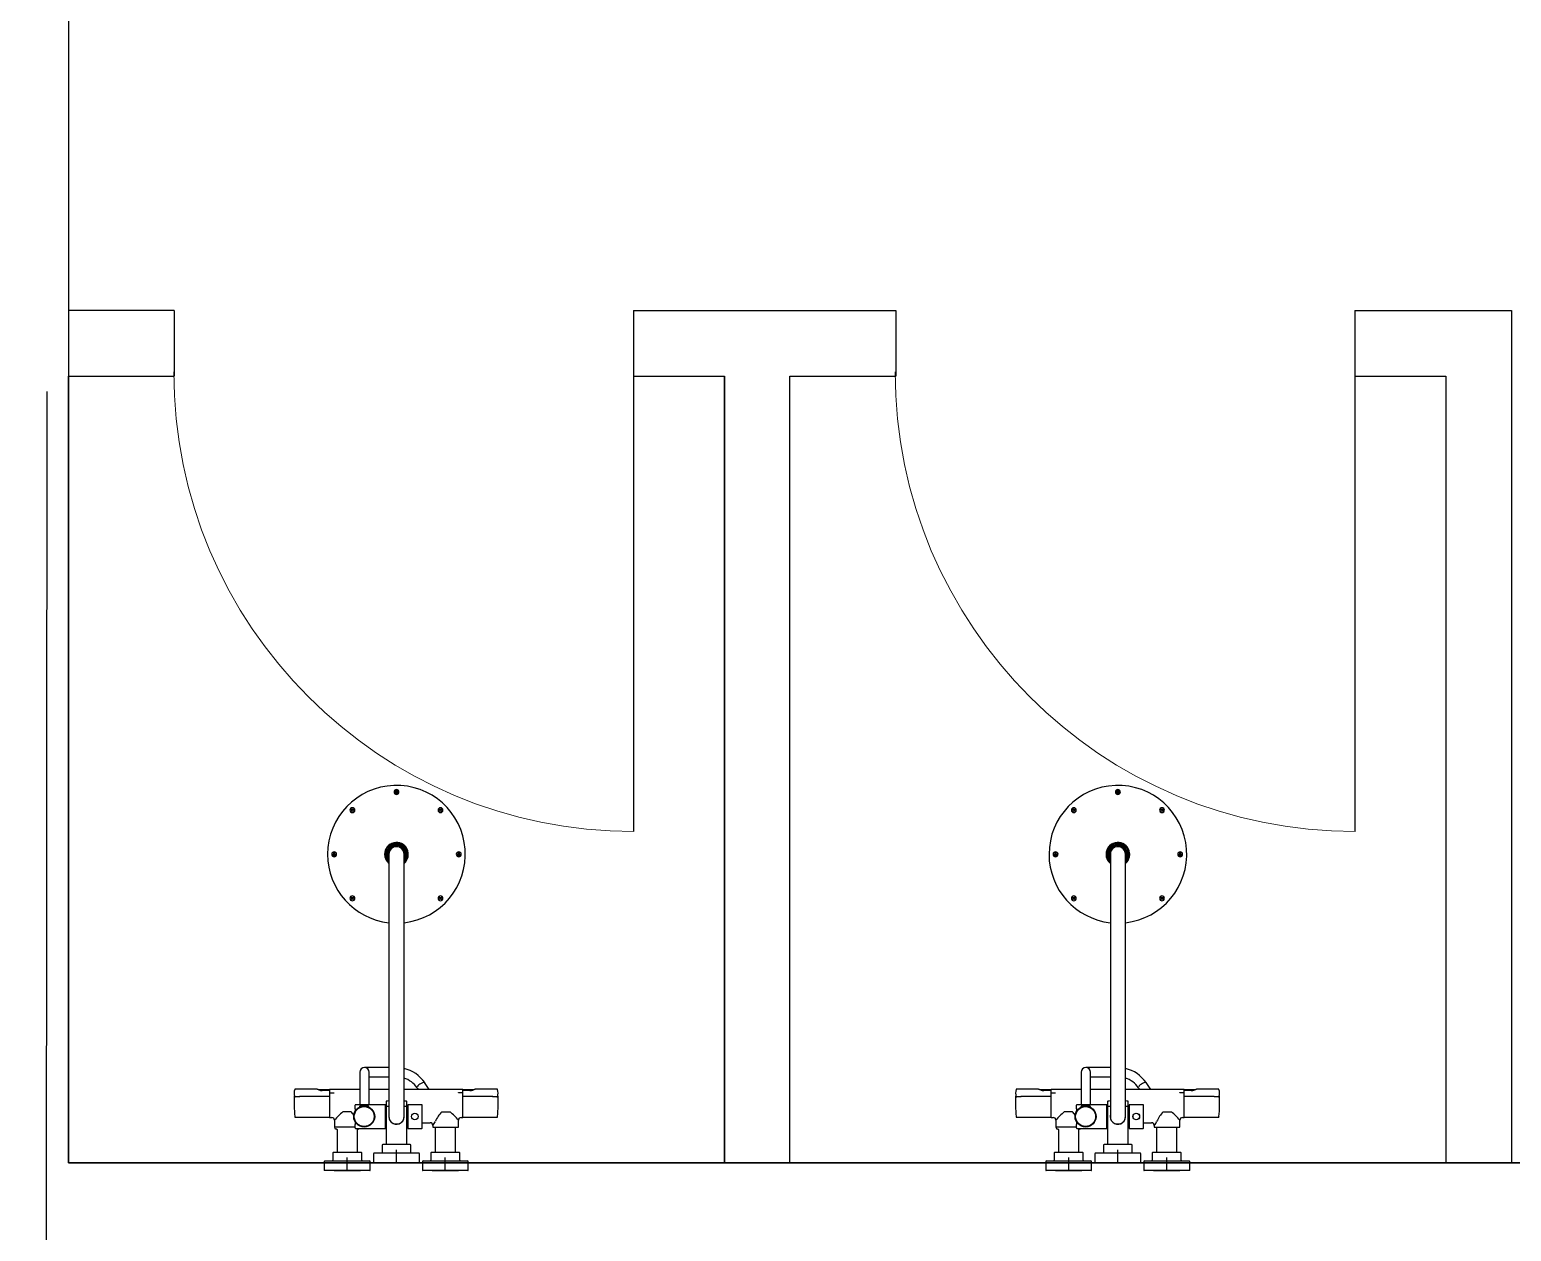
# Model space of a CAD drawing. Header units: millimetres. Extents: x -1544140 to 7445918, y -1294905 to 2019878.
# Drawn here: x 141338 to 143598, y 198423 to 200255 of the extents above; entities that cross this region are included whole.
import ezdxf
from ezdxf.lldxf.tags import DXFTag

# ---------------------------------------------------------------- set-up
doc = ezdxf.new("R2010")
doc.units = ezdxf.units.MM
doc.header["$MEASUREMENT"] = 0
doc.linetypes.add('ACAD_ISO02W100', pattern=[15, 12, -3])
doc.layers.add('JA_Building Outline', color=7, linetype='Continuous', lineweight=5)
tags = doc.linetypes.add('CENTER2', pattern=[28.575, 19.05, -3.175, 3.175, -3.175]).pattern_tags.tags
tags[10:11] = [DXFTag(74, 4), DXFTag(75, 0), DXFTag(340, '0'), DXFTag(46, 0.0), DXFTag(50, 0.0), DXFTag(44, 0.0), DXFTag(45, 0.0)]
tags[8:9] = [DXFTag(74, 4), DXFTag(75, 0), DXFTag(340, '0'), DXFTag(46, 0.0), DXFTag(50, 0.0), DXFTag(44, 0.0), DXFTag(45, 0.0)]
tags[6:7] = [DXFTag(74, 4), DXFTag(75, 0), DXFTag(340, '0'), DXFTag(46, 0.0), DXFTag(50, 0.0), DXFTag(44, 0.0), DXFTag(45, 0.0)]
tags[4:5] = [DXFTag(74, 4), DXFTag(75, 0), DXFTag(340, '0'), DXFTag(46, 0.0), DXFTag(50, 0.0), DXFTag(44, 0.0), DXFTag(45, 0.0)]

msp = doc.modelspace()

# ---------------------------------------------------------------- linework, layer by layer
at = {"color": 9, "linetype": 'ACAD_ISO02W100', "ltscale": 200, "true_color": 0xc4c4c5}
msp.add_line((141338.4, 146303.5), (141397.7, 265507.1), dxfattribs=at)
for p, q in [((141397.7, 201982.1), (141397.7, 198527)), ((141397.7, 198527), (145493.8, 198527)), ((142397.7, 198527), (141397.7, 198527)), ((144297.6, 198527), (141397.7, 198527))]:
    msp.add_line(p, q)
at = {"color": 165, "true_color": 0x5e67af}
for p, q in [((141558.9, 199827), (141397.7, 199827)), ((141558.9, 199827), (141558.9, 199727)), ((142258.9, 199827), (142258.9, 199727)), ((142258.9, 199827), (142397.7, 199827)), ((142658.9, 199827), (142658.9, 199727)), ((143358.9, 199827), (143358.9, 199727)), ((141397.7, 198527), (141397.7, 199727)), ((141397.7, 199727), (141558.9, 199727)), ((142258.9, 199727), (142397.7, 199727)), ((142259.4, 199032.3), (142259.4, 199731.8)), ((142497.7, 198527), (142497.7, 199727)), ((142497.7, 199727), (142658.9, 199727)), ((143358.9, 199727), (143497.7, 199727)), ((143359.4, 199032.3), (143359.4, 199731.8)), ((143497.7, 198527), (142497.7, 198527))]:
    msp.add_line(p, q, dxfattribs=at)
at = {"color": 165, "lineweight": 25, "true_color": 0x5e67af}
msp.add_line((143497.7, 199727), (143497.7, 198527), dxfattribs=at)
at = {"color": 165, "linetype": 'Continuous', "true_color": 0x5e67af}
for p, q in [((141895.4, 199093.1), (141897.2, 199093.1)), ((141895.4, 199092.2), (141895.4, 199093.1)), ((141897.2, 199092.2), (141895.4, 199092.2)), ((141897.2, 199095), (141897.7, 199095)), ((141897.2, 199093.1), (141897.2, 199095)), ((141897.2, 199090.4), (141897.2, 199092.2)), ((141897.7, 199095), (141898.1, 199095)), ((141898.1, 199095), (141898.1, 199093.1)), ((141898.1, 199093.1), (141900, 199093.1)), ((141898.1, 199092.2), (141898.1, 199090.4)), ((141900, 199092.2), (141898.1, 199092.2)), ((141900, 199093.1), (141900, 199092.2)), ((142995.4, 199093.1), (142997.2, 199093.1)), ((142995.4, 199092.2), (142995.4, 199093.1)), ((142997.2, 199092.2), (142995.4, 199092.2)), ((142997.2, 199095), (142997.7, 199095)), ((142997.2, 199093.1), (142997.2, 199095)), ((142997.2, 199090.4), (142997.2, 199092.2)), ((142997.7, 199095), (142998.1, 199095)), ((142998.1, 199095), (142998.1, 199093.1)), ((142998.1, 199093.1), (143000, 199093.1)), ((142998.1, 199092.2), (142998.1, 199090.4)), ((143000, 199092.2), (142998.1, 199092.2)), ((143000, 199093.1), (143000, 199092.2)), ((141897.7, 199090.4), (141897.2, 199090.4)), ((141898.1, 199090.4), (141897.7, 199090.4)), ((142997.7, 199090.4), (142997.2, 199090.4)), ((142998.1, 199090.4), (142997.7, 199090.4)), ((141828.6, 199066.2), (141828.9, 199066.5)), ((141829.9, 199064.9), (141828.6, 199066.2)), ((141828.6, 199063.6), (141829.9, 199064.9)), ((141829.2, 199062.9), (141828.6, 199063.6)), ((141828.9, 199066.5), (141829.2, 199066.8)), ((141829.2, 199066.8), (141830.5, 199065.5)), ((141830.5, 199064.2), (141829.2, 199062.9)), ((141830.5, 199065.5), (141831.8, 199066.8)), ((141831.8, 199062.9), (141830.5, 199064.2)), ((141832.5, 199066.2), (141831.2, 199064.9)), ((141831.2, 199064.9), (141832.5, 199063.6)), ((141831.8, 199066.8), (141832.5, 199066.2)), ((141832.1, 199063.2), (141831.8, 199062.9)), ((141832.5, 199063.6), (141832.1, 199063.2)), ((141962.9, 199066.2), (141963.6, 199066.8)), ((141964.2, 199064.9), (141962.9, 199066.2)), ((141962.9, 199063.6), (141964.2, 199064.9)), ((141963.2, 199063.2), (141962.9, 199063.6)), ((141963.6, 199062.9), (141963.2, 199063.2)), ((141963.6, 199066.8), (141964.9, 199065.5)), ((141964.9, 199064.2), (141963.6, 199062.9)), ((141964.9, 199065.5), (141966.2, 199066.8)), ((141966.2, 199062.9), (141964.9, 199064.2)), ((141966.8, 199066.2), (141965.5, 199064.9)), ((141965.5, 199064.9), (141966.8, 199063.6)), ((141966.2, 199066.8), (141966.5, 199066.5)), ((141966.8, 199063.6), (141966.2, 199062.9)), ((141966.5, 199066.5), (141966.8, 199066.2)), ((142928.6, 199066.2), (142928.9, 199066.5)), ((142929.9, 199064.9), (142928.6, 199066.2)), ((142928.6, 199063.6), (142929.9, 199064.9)), ((142929.2, 199062.9), (142928.6, 199063.6)), ((142928.9, 199066.5), (142929.2, 199066.8)), ((142929.2, 199066.8), (142930.5, 199065.5)), ((142930.5, 199064.2), (142929.2, 199062.9)), ((142930.5, 199065.5), (142931.8, 199066.8)), ((142931.8, 199062.9), (142930.5, 199064.2)), ((142932.5, 199066.2), (142931.2, 199064.9)), ((142931.2, 199064.9), (142932.5, 199063.6)), ((142931.8, 199066.8), (142932.5, 199066.2)), ((142932.1, 199063.2), (142931.8, 199062.9)), ((142932.5, 199063.6), (142932.1, 199063.2)), ((143062.9, 199066.2), (143063.6, 199066.8)), ((143064.2, 199064.9), (143062.9, 199066.2)), ((143062.9, 199063.6), (143064.2, 199064.9)), ((143063.2, 199063.2), (143062.9, 199063.6)), ((143063.6, 199062.9), (143063.2, 199063.2)), ((143063.6, 199066.8), (143064.9, 199065.5)), ((143064.9, 199064.2), (143063.6, 199062.9)), ((143064.9, 199065.5), (143066.2, 199066.8)), ((143066.2, 199062.9), (143064.9, 199064.2)), ((143066.8, 199066.2), (143065.5, 199064.9)), ((143065.5, 199064.9), (143066.8, 199063.6)), ((143066.2, 199066.8), (143066.5, 199066.5)), ((143066.8, 199063.6), (143066.2, 199062.9)), ((143066.5, 199066.5), (143066.8, 199066.2)), ((141885.7, 199002.1), (141885.7, 199003.4)), ((141885.7, 199002.1), (141885.7, 198993.2)), ((141894.3, 199013.7), (141889.5, 199013.7)), ((141901.1, 199013.7), (141894.3, 199013.7)), ((141905.9, 199013.7), (141901.1, 199013.7)), ((141909.7, 199003.4), (141909.7, 199002.1)), ((141909.7, 198993.2), (141909.7, 199002.1)), ((142985.7, 199002.1), (142985.7, 199003.4)), ((142985.7, 199002.1), (142985.7, 198993.2)), ((142994.3, 199013.7), (142989.5, 199013.7)), ((143001.1, 199013.7), (142994.3, 199013.7)), ((143005.9, 199013.7), (143001.1, 199013.7)), ((143009.7, 199003.4), (143009.7, 199002.1)), ((143009.7, 198993.2), (143009.7, 199002.1)), ((141800.4, 198998.1), (141802.2, 198998.1)), ((141800.4, 198997.7), (141800.4, 198998.1)), ((141800.4, 198997.2), (141800.4, 198997.7)), ((141802.2, 198997.2), (141800.4, 198997.2)), ((141802.2, 199000), (141803.1, 199000)), ((141802.2, 198998.1), (141802.2, 199000)), ((141802.2, 198995.4), (141802.2, 198997.2)), ((141803.1, 198995.4), (141802.2, 198995.4)), ((141803.1, 199000), (141803.1, 198998.1)), ((141803.1, 198998.1), (141805, 198998.1)), ((141803.1, 198997.2), (141803.1, 198995.4)), ((141805, 198997.2), (141803.1, 198997.2)), ((141805, 198998.1), (141805, 198997.7)), ((141805, 198997.7), (141805, 198997.2)), ((141885.7, 198991.9), (141885.7, 198993.2)), ((141886.2, 198997.7), (141886.2, 198957.2)), ((141909.2, 198957.2), (141909.2, 198997.7)), ((141909.7, 198993.2), (141909.7, 198991.9)), ((141990.4, 198998.1), (141992.2, 198998.1)), ((141990.4, 198997.7), (141990.4, 198998.1)), ((141990.4, 198997.2), (141990.4, 198997.7)), ((141992.2, 198997.2), (141990.4, 198997.2)), ((141992.2, 199000), (141993.1, 199000)), ((141992.2, 198998.1), (141992.2, 199000)), ((141992.2, 198995.4), (141992.2, 198997.2)), ((141993.1, 198995.4), (141992.2, 198995.4)), ((141993.1, 199000), (141993.1, 198998.1)), ((141993.1, 198998.1), (141995, 198998.1)), ((141993.1, 198997.2), (141993.1, 198995.4)), ((141995, 198997.2), (141993.1, 198997.2)), ((141995, 198998.1), (141995, 198997.7)), ((141995, 198997.7), (141995, 198997.2)), ((142900.4, 198998.1), (142902.2, 198998.1)), ((142900.4, 198997.7), (142900.4, 198998.1)), ((142900.4, 198997.2), (142900.4, 198997.7)), ((142902.2, 198997.2), (142900.4, 198997.2)), ((142902.2, 199000), (142903.1, 199000)), ((142902.2, 198998.1), (142902.2, 199000)), ((142902.2, 198995.4), (142902.2, 198997.2)), ((142903.1, 198995.4), (142902.2, 198995.4)), ((142903.1, 199000), (142903.1, 198998.1)), ((142903.1, 198998.1), (142905, 198998.1)), ((142903.1, 198997.2), (142903.1, 198995.4)), ((142905, 198997.2), (142903.1, 198997.2)), ((142905, 198998.1), (142905, 198997.7)), ((142905, 198997.7), (142905, 198997.2)), ((142985.7, 198991.9), (142985.7, 198993.2)), ((142986.2, 198997.7), (142986.2, 198957.2)), ((143009.2, 198957.2), (143009.2, 198997.7)), ((143009.7, 198993.2), (143009.7, 198991.9)), ((143090.4, 198998.1), (143092.2, 198998.1)), ((143090.4, 198997.7), (143090.4, 198998.1)), ((143090.4, 198997.2), (143090.4, 198997.7)), ((143092.2, 198997.2), (143090.4, 198997.2)), ((143092.2, 199000), (143093.1, 199000)), ((143092.2, 198998.1), (143092.2, 199000)), ((143092.2, 198995.4), (143092.2, 198997.2)), ((143093.1, 198995.4), (143092.2, 198995.4)), ((143093.1, 199000), (143093.1, 198998.1)), ((143093.1, 198998.1), (143095, 198998.1)), ((143093.1, 198997.2), (143093.1, 198995.4)), ((143095, 198997.2), (143093.1, 198997.2)), ((143095, 198998.1), (143095, 198997.7)), ((143095, 198997.7), (143095, 198997.2)), ((141886.2, 198957.2), (141886.2, 198638.2)), ((141909.2, 198638.2), (141909.2, 198957.2)), ((142986.2, 198957.2), (142986.2, 198638.2)), ((143009.2, 198638.2), (143009.2, 198957.2)), ((141828.6, 198931.8), (141829.2, 198932.5)), ((141829.9, 198930.5), (141828.6, 198931.8)), ((141828.6, 198929.2), (141829.9, 198930.5)), ((141828.9, 198928.9), (141828.6, 198929.2)), ((141829.2, 198928.6), (141828.9, 198928.9)), ((141829.2, 198932.5), (141830.5, 198931.2)), ((141830.5, 198929.9), (141829.2, 198928.6)), ((141830.5, 198931.2), (141831.8, 198932.5)), ((141831.8, 198928.6), (141830.5, 198929.9)), ((141832.5, 198931.8), (141831.2, 198930.5)), ((141831.2, 198930.5), (141832.5, 198929.2)), ((141831.8, 198932.5), (141832.1, 198932.1)), ((141832.5, 198929.2), (141831.8, 198928.6)), ((141832.1, 198932.1), (141832.5, 198931.8)), ((141962.9, 198931.8), (141963.2, 198932.1)), ((141964.2, 198930.5), (141962.9, 198931.8)), ((141962.9, 198929.2), (141964.2, 198930.5)), ((141963.6, 198928.6), (141962.9, 198929.2)), ((141963.2, 198932.1), (141963.6, 198932.5)), ((141963.6, 198932.5), (141964.9, 198931.2)), ((141964.9, 198929.9), (141963.6, 198928.6)), ((141964.9, 198931.2), (141966.2, 198932.5)), ((141966.2, 198928.6), (141964.9, 198929.9)), ((141966.8, 198931.8), (141965.5, 198930.5)), ((141965.5, 198930.5), (141966.8, 198929.2)), ((141966.2, 198932.5), (141966.8, 198931.8)), ((141966.5, 198928.9), (141966.2, 198928.6)), ((141966.8, 198929.2), (141966.5, 198928.9)), ((142928.6, 198931.8), (142929.2, 198932.5)), ((142929.9, 198930.5), (142928.6, 198931.8)), ((142928.6, 198929.2), (142929.9, 198930.5)), ((142928.9, 198928.9), (142928.6, 198929.2)), ((142929.2, 198928.6), (142928.9, 198928.9)), ((142929.2, 198932.5), (142930.5, 198931.2)), ((142930.5, 198929.9), (142929.2, 198928.6)), ((142930.5, 198931.2), (142931.8, 198932.5)), ((142931.8, 198928.6), (142930.5, 198929.9)), ((142932.5, 198931.8), (142931.2, 198930.5)), ((142931.2, 198930.5), (142932.5, 198929.2)), ((142931.8, 198932.5), (142932.1, 198932.1)), ((142932.5, 198929.2), (142931.8, 198928.6)), ((142932.1, 198932.1), (142932.5, 198931.8)), ((143062.9, 198931.8), (143063.2, 198932.1)), ((143064.2, 198930.5), (143062.9, 198931.8)), ((143062.9, 198929.2), (143064.2, 198930.5)), ((143063.6, 198928.6), (143062.9, 198929.2)), ((143063.2, 198932.1), (143063.6, 198932.5)), ((143063.6, 198932.5), (143064.9, 198931.2)), ((143064.9, 198929.9), (143063.6, 198928.6)), ((143064.9, 198931.2), (143066.2, 198932.5)), ((143066.2, 198928.6), (143064.9, 198929.9)), ((143066.8, 198931.8), (143065.5, 198930.5)), ((143065.5, 198930.5), (143066.8, 198929.2)), ((143066.2, 198932.5), (143066.8, 198931.8)), ((143066.5, 198928.9), (143066.2, 198928.6)), ((143066.8, 198929.2), (143066.5, 198928.9)), ((141841.9, 198665.4), (141841.9, 198641.9)), ((141878.4, 198672.4), (141848.9, 198672.4)), ((141855.9, 198641.9), (141855.9, 198665.4)), ((141886.2, 198672.4), (141878.4, 198672.4)), ((142941.9, 198665.4), (142941.9, 198641.9)), ((142978.4, 198672.4), (142948.9, 198672.4)), ((142955.9, 198641.9), (142955.9, 198665.4)), ((142986.2, 198672.4), (142978.4, 198672.4)), ((141776.2, 198639.5), (141743, 198639.5)), ((141795.7, 198639.2), (141795.7, 198637)), ((141841.9, 198639.2), (141796, 198639.2)), ((141841.9, 198641.9), (141841.9, 198615.7)), ((141855.9, 198658.4), (141878.4, 198658.4)), ((141855.9, 198615.7), (141855.9, 198641.9)), ((141886.2, 198639.2), (141855.9, 198639.2)), ((141878.4, 198658.4), (141886.2, 198658.4)), ((141998.7, 198639.2), (141909.2, 198639.2)), ((141947.7, 198639.2), (141940.7, 198649.4)), ((141998.7, 198637), (141998.7, 198639.2)), ((142051.4, 198639.5), (142018.2, 198639.5)), ((142876.2, 198639.5), (142843, 198639.5)), ((142895.7, 198639.2), (142895.7, 198637)), ((142941.9, 198639.2), (142896, 198639.2)), ((142941.9, 198641.9), (142941.9, 198615.7)), ((142955.9, 198658.4), (142978.4, 198658.4)), ((142955.9, 198615.7), (142955.9, 198641.9)), ((142986.2, 198639.2), (142955.9, 198639.2)), ((142978.4, 198658.4), (142986.2, 198658.4)), ((143098.7, 198639.2), (143009.2, 198639.2)), ((143047.7, 198639.2), (143040.7, 198649.4)), ((143098.7, 198637), (143098.7, 198639.2)), ((143151.4, 198639.5), (143118.2, 198639.5)), ((141749.9, 198627.9), (141743.5, 198627.9)), ((141749.5, 198627.9), (141749.9, 198628.1)), ((141795.7, 198628.1), (141749.9, 198628.1)), ((141795.2, 198638.7), (141778.6, 198638.7)), ((141784.7, 198637.2), (141784.7, 198637.2)), ((141795.5, 198637.2), (141784.7, 198637.2)), ((141795.7, 198637), (141795.7, 198637)), ((141795.7, 198637), (141795.7, 198628.6)), ((141795.7, 198628.6), (141795.7, 198596.2)), ((141795.7, 198628.6), (141795.7, 198628.1)), ((141795.7, 198628.6), (141795.7, 198628.6)), ((141797.2, 198633.4), (141797.2, 198633.9)), ((141797.2, 198633.9), (141802.2, 198633.9)), ((141802.2, 198633.4), (141797.2, 198633.4)), ((141802.2, 198633.9), (141802.2, 198633.4)), ((141882.1, 198620.9), (141882.1, 198613.3)), ((141886.2, 198638.2), (141886.2, 198597.7)), ((141909.2, 198597.7), (141909.2, 198638.2)), ((141913.3, 198613.3), (141913.3, 198620.9)), ((141992.4, 198633.9), (141992.4, 198634.4)), ((141992.4, 198634.4), (141997.4, 198634.4)), ((141997.4, 198633.9), (141992.4, 198633.9)), ((141997.4, 198634.4), (141997.4, 198633.9)), ((141998.7, 198637), (141998.7, 198637)), ((141998.7, 198628.6), (141998.7, 198637)), ((141998.7, 198596.2), (141998.7, 198628.6)), ((141998.7, 198628.1), (141998.7, 198628.6)), ((141998.7, 198628.6), (141998.7, 198628.6)), ((142044.6, 198628.1), (141998.7, 198628.1)), ((142009.7, 198637.2), (141999, 198637.2)), ((142015.9, 198638.7), (141999.2, 198638.7)), ((142009.7, 198637.2), (142009.7, 198637.2)), ((142044.6, 198628.1), (142044.9, 198627.9)), ((142050.9, 198627.9), (142044.6, 198627.9)), ((142849.9, 198627.9), (142843.5, 198627.9)), ((142849.5, 198627.9), (142849.9, 198628.1)), ((142895.7, 198628.1), (142849.9, 198628.1)), ((142895.2, 198638.7), (142878.6, 198638.7)), ((142884.7, 198637.2), (142884.7, 198637.2)), ((142895.5, 198637.2), (142884.7, 198637.2)), ((142895.7, 198637), (142895.7, 198637)), ((142895.7, 198637), (142895.7, 198628.6)), ((142895.7, 198628.6), (142895.7, 198596.2)), ((142895.7, 198628.6), (142895.7, 198628.1)), ((142895.7, 198628.6), (142895.7, 198628.6)), ((142897.2, 198633.4), (142897.2, 198633.9)), ((142897.2, 198633.9), (142902.2, 198633.9)), ((142902.2, 198633.4), (142897.2, 198633.4)), ((142902.2, 198633.9), (142902.2, 198633.4)), ((142982.1, 198620.9), (142982.1, 198613.3)), ((142986.2, 198638.2), (142986.2, 198597.7)), ((143009.2, 198597.7), (143009.2, 198638.2)), ((143013.3, 198613.3), (143013.3, 198620.9)), ((143092.4, 198633.9), (143092.4, 198634.4)), ((143092.4, 198634.4), (143097.4, 198634.4)), ((143097.4, 198633.9), (143092.4, 198633.9)), ((143097.4, 198634.4), (143097.4, 198633.9)), ((143098.7, 198637), (143098.7, 198637)), ((143098.7, 198628.6), (143098.7, 198637)), ((143098.7, 198596.2), (143098.7, 198628.6)), ((143098.7, 198628.1), (143098.7, 198628.6)), ((143098.7, 198628.6), (143098.7, 198628.6)), ((143144.6, 198628.1), (143098.7, 198628.1)), ((143109.7, 198637.2), (143099, 198637.2)), ((143115.9, 198638.7), (143099.2, 198638.7)), ((143109.7, 198637.2), (143109.7, 198637.2)), ((143144.6, 198628.1), (143144.9, 198627.9)), ((143150.9, 198627.9), (143144.6, 198627.9)), ((141743.5, 198596.7), (141795.2, 198596.7)), ((141796, 198596.2), (141799.2, 198596.2)), ((141828.6, 198604.9), (141815.9, 198604.9)), ((141834.5, 198609.7), (141834.5, 198614.9)), ((141834.5, 198609.7), (141834.5, 198607)), ((141881, 198615.7), (141835.3, 198615.7)), ((141841.2, 198611.9), (141841.2, 198611.9)), ((141841.3, 198612.5), (141841.3, 198611.9)), ((141843.3, 198613.3), (141843.3, 198612.8)), ((141845.8, 198613.4), (141845.8, 198614)), ((141847.2, 198613.7), (141847.2, 198613.6)), ((141847.3, 198614.2), (141847.3, 198613.6)), ((141849.8, 198613.6), (141849.8, 198614.2)), ((141849.9, 198613.6), (141849.9, 198613.7)), ((141851.3, 198614), (141851.3, 198613.4)), ((141853.8, 198612.8), (141853.8, 198613.3)), ((141855.8, 198612.5), (141855.8, 198612.7)), ((141855.8, 198611.9), (141855.8, 198612.5)), ((141881, 198579.7), (141881, 198615.7)), ((141881.7, 198610.7), (141881, 198610.7)), ((141881.7, 198579.7), (141881.7, 198615.7)), ((141882.1, 198615.7), (141881.7, 198615.7)), ((141882, 198612.9), (141882, 198555)), ((141886.2, 198613.1), (141882.2, 198613.1)), ((141913.1, 198613.1), (141909.2, 198613.1)), ((141913.7, 198615.7), (141913.3, 198615.7)), ((141913.3, 198555), (141913.3, 198612.9)), ((141913.7, 198579.7), (141913.7, 198615.7)), ((141914.8, 198609.7), (141913.7, 198609.7)), ((141914.8, 198615.5), (141914.8, 198579.9)), ((141936.3, 198615.7), (141915, 198615.7)), ((141936.8, 198580.2), (141936.8, 198615.2)), ((141966.8, 198604.9), (141979.5, 198604.9)), ((141996.2, 198596.2), (141998.7, 198596.2)), ((141999.2, 198596.7), (142050.9, 198596.7)), ((142843.5, 198596.7), (142895.2, 198596.7)), ((142896, 198596.2), (142899.2, 198596.2)), ((142928.6, 198604.9), (142915.9, 198604.9)), ((142934.5, 198609.7), (142934.5, 198614.9)), ((142934.5, 198609.7), (142934.5, 198607)), ((142981, 198615.7), (142935.3, 198615.7)), ((142941.2, 198611.9), (142941.2, 198611.9)), ((142941.3, 198612.5), (142941.3, 198611.9)), ((142943.3, 198613.3), (142943.3, 198612.8)), ((142945.8, 198613.4), (142945.8, 198614)), ((142947.2, 198613.7), (142947.2, 198613.6)), ((142947.3, 198614.2), (142947.3, 198613.6)), ((142949.8, 198613.6), (142949.8, 198614.2)), ((142949.9, 198613.6), (142949.9, 198613.7)), ((142951.3, 198614), (142951.3, 198613.4)), ((142953.8, 198612.8), (142953.8, 198613.3)), ((142955.8, 198612.5), (142955.8, 198612.7)), ((142955.8, 198611.9), (142955.8, 198612.5)), ((142981, 198579.7), (142981, 198615.7)), ((142981.7, 198610.7), (142981, 198610.7)), ((142981.7, 198579.7), (142981.7, 198615.7)), ((142982.1, 198615.7), (142981.7, 198615.7)), ((142982, 198612.9), (142982, 198555)), ((142986.2, 198613.1), (142982.2, 198613.1)), ((143013.1, 198613.1), (143009.2, 198613.1)), ((143013.7, 198615.7), (143013.3, 198615.7)), ((143013.3, 198555), (143013.3, 198612.9)), ((143013.7, 198579.7), (143013.7, 198615.7)), ((143014.8, 198609.7), (143013.7, 198609.7)), ((143014.8, 198615.5), (143014.8, 198579.9)), ((143036.3, 198615.7), (143015, 198615.7)), ((143036.8, 198580.2), (143036.8, 198615.2)), ((143066.8, 198604.9), (143079.5, 198604.9)), ((143096.2, 198596.2), (143098.7, 198596.2)), ((143099.2, 198596.7), (143150.9, 198596.7)), ((141803.2, 198592.2), (141803.2, 198590.4)), ((141803.2, 198590.4), (141803.2, 198581.7)), ((141834.5, 198581.7), (141803.2, 198581.7)), ((141807.2, 198578.1), (141807.2, 198543.2)), ((141834.5, 198588.4), (141834.5, 198585.6)), ((141834.5, 198580.5), (141834.5, 198585.6)), ((141835.3, 198579.7), (141881, 198579.7)), ((141838.2, 198543.2), (141838.2, 198578.1)), ((141881, 198584.7), (141881.7, 198584.7)), ((141881.7, 198579.7), (141882, 198579.7)), ((141895.2, 198586.5), (141895.7, 198586.2)), ((141899.7, 198586.2), (141895.7, 198586.2)), ((141899.7, 198586.2), (141900.2, 198586.5)), ((141913.3, 198579.7), (141913.7, 198579.7)), ((141913.7, 198585.7), (141914.8, 198585.7)), ((141915, 198579.7), (141936.3, 198579.7)), ((141936.8, 198588.2), (141949.2, 198588.2)), ((141953.2, 198584.2), (141953.2, 198581.7)), ((141953.2, 198583.9), (141953.2, 198581.7)), ((141953.2, 198581.7), (141992.2, 198581.7)), ((141953.2, 198581.7), (141953.2, 198581.7)), ((141953.2, 198581.4), (141992.2, 198581.4)), ((141956.7, 198581.4), (141956.7, 198543.2)), ((141987.7, 198543.2), (141987.7, 198581.4)), ((141992.2, 198590.4), (141992.2, 198592.2)), ((141992.2, 198581.7), (141992.2, 198590.4)), ((142903.2, 198592.2), (142903.2, 198590.4)), ((142903.2, 198590.4), (142903.2, 198581.7)), ((142934.5, 198581.7), (142903.2, 198581.7)), ((142907.2, 198578.1), (142907.2, 198543.2)), ((142934.5, 198588.4), (142934.5, 198585.6)), ((142934.5, 198580.5), (142934.5, 198585.6)), ((142935.3, 198579.7), (142981, 198579.7)), ((142938.2, 198543.2), (142938.2, 198578.1)), ((142981, 198584.7), (142981.7, 198584.7)), ((142981.7, 198579.7), (142982, 198579.7)), ((142995.2, 198586.5), (142995.7, 198586.2)), ((142999.7, 198586.2), (142995.7, 198586.2)), ((142999.7, 198586.2), (143000.2, 198586.5)), ((143013.3, 198579.7), (143013.7, 198579.7)), ((143013.7, 198585.7), (143014.8, 198585.7)), ((143015, 198579.7), (143036.3, 198579.7)), ((143036.8, 198588.2), (143049.2, 198588.2)), ((143053.2, 198584.2), (143053.2, 198581.7)), ((143053.2, 198583.9), (143053.2, 198581.7)), ((143053.2, 198581.7), (143092.2, 198581.7)), ((143053.2, 198581.7), (143053.2, 198581.7)), ((143053.2, 198581.4), (143092.2, 198581.4)), ((143056.7, 198581.4), (143056.7, 198543.2)), ((143087.7, 198543.2), (143087.7, 198581.4)), ((143092.2, 198590.4), (143092.2, 198592.2)), ((143092.2, 198581.7), (143092.2, 198590.4)), ((141875.7, 198554), (141875.7, 198543)), ((141918.7, 198555), (141876.7, 198555)), ((141919.7, 198543), (141919.7, 198554)), ((142975.7, 198554), (142975.7, 198543)), ((143018.7, 198555), (142976.7, 198555)), ((143019.7, 198543), (143019.7, 198554)), ((141787.7, 198529.2), (141787.7, 198515.7)), ((141788.7, 198530.2), (141856.7, 198530.2)), ((141800.7, 198542.2), (141800.7, 198531.2)), ((141801.7, 198543.2), (141843.7, 198543.2)), ((141844.7, 198531.2), (141844.7, 198542.2)), ((141857.7, 198515.7), (141857.7, 198529.2)), ((141862.7, 198541), (141862.7, 198527.5)), ((141863.2, 198527), (141932.2, 198527)), ((141931.7, 198542), (141863.7, 198542)), ((141932.7, 198527.5), (141932.7, 198541)), ((141937.2, 198529.2), (141937.2, 198515.7)), ((141938.2, 198530.2), (142006.2, 198530.2)), ((141950.2, 198542.2), (141950.2, 198531.2)), ((141951.2, 198543.2), (141993.2, 198543.2)), ((141994.2, 198531.2), (141994.2, 198542.2)), ((142007.2, 198515.7), (142007.2, 198529.2)), ((142887.7, 198529.2), (142887.7, 198515.7)), ((142888.7, 198530.2), (142956.7, 198530.2)), ((142900.7, 198542.2), (142900.7, 198531.2)), ((142901.7, 198543.2), (142943.7, 198543.2)), ((142944.7, 198531.2), (142944.7, 198542.2)), ((142957.7, 198515.7), (142957.7, 198529.2)), ((142962.7, 198541), (142962.7, 198527.5)), ((142963.2, 198527), (143032.2, 198527)), ((143031.7, 198542), (142963.7, 198542)), ((143032.7, 198527.5), (143032.7, 198541)), ((143037.2, 198529.2), (143037.2, 198515.7)), ((143038.2, 198530.2), (143106.2, 198530.2)), ((143050.2, 198542.2), (143050.2, 198531.2)), ((143051.2, 198543.2), (143093.2, 198543.2)), ((143094.2, 198531.2), (143094.2, 198542.2)), ((143107.2, 198515.7), (143107.2, 198529.2)), ((141857.2, 198515.2), (141788.2, 198515.2)), ((142006.7, 198515.2), (141937.7, 198515.2)), ((142957.2, 198515.2), (142888.2, 198515.2)), ((143106.7, 198515.2), (143037.7, 198515.2))]:
    msp.add_line(p, q, dxfattribs=at)
at = {"color": 165, "linetype": 'CENTER2', "true_color": 0x5e67af}
for p, q in [((141822.7, 198515.2), (141822.7, 198535.2)), ((141877.7, 198527), (141917.7, 198527)), ((141897.7, 198527), (141897.7, 198547)), ((141972.2, 198515.2), (141972.2, 198535.2)), ((142922.7, 198515.2), (142922.7, 198535.2)), ((142977.7, 198527), (143017.7, 198527)), ((142997.7, 198527), (142997.7, 198547)), ((143072.2, 198515.2), (143072.2, 198535.2)), ((141802.7, 198515.2), (141842.7, 198515.2)), ((141952.2, 198515.2), (141992.2, 198515.2)), ((142902.7, 198515.2), (142942.7, 198515.2)), ((143052.2, 198515.2), (143092.2, 198515.2))]:
    msp.add_line(p, q, dxfattribs=at)
at = {"color": 165, "true_color": 0x5e67af}
for points in [[(142397.7, 199827), (142397.7, 199827), (142658.9, 199827)], [(143358.9, 199827), (143597.7, 199827), (143597.7, 198527)], [(142397.7, 198527), (142397.7, 199727)], [(142397.7, 199727), (142397.7, 198527)], [(143497.7, 199727), (143497.7, 198527)]]:
    msp.add_lwpolyline(points, dxfattribs=at)
at = {"color": 165, "linetype": 'Continuous', "true_color": 0x5e67af}
for centre, radius in [((141848.5, 198597.7), 16), ((141848.5, 198597.7), 15.3), ((141848.5, 198597.7), 15.2), ((141925.8, 198597.7), 5.1), ((141925.8, 198597.7), 5), ((142948.5, 198597.7), 16), ((142948.5, 198597.7), 15.3), ((142948.5, 198597.7), 15.2), ((143025.8, 198597.7), 5.1), ((143025.8, 198597.7), 5)]:
    msp.add_circle(centre, radius, dxfattribs=at)
for centre, radius, start, end in [((141897.7, 198997.7), 105, 276.2879, 180), ((141897.7, 199092.7), 3.75, 90, 180), ((141897.7, 199092.7), 3.75, 180, 270), ((141897.7, 199092.7), 3.75, 270, 90), ((142997.7, 198997.7), 105, 276.2879, 180), ((142997.7, 199092.7), 3.75, 90, 180), ((142997.7, 199092.7), 3.75, 180, 270), ((142997.7, 199092.7), 3.75, 270, 90), ((141830.5, 199064.9), 3.75, 315, 135), ((141964.9, 199064.9), 3.75, 45, 135), ((142930.5, 199064.9), 3.75, 315, 135), ((143064.9, 199064.9), 3.75, 45, 135), ((141830.5, 199064.9), 3.75, 135, 225), ((141830.5, 199064.9), 3.75, 225, 315), ((141964.9, 199064.9), 3.75, 135, 225), ((141964.9, 199064.9), 3.75, 225, 45), ((142930.5, 199064.9), 3.75, 135, 225), ((142930.5, 199064.9), 3.75, 225, 315), ((143064.9, 199064.9), 3.75, 135, 225), ((143064.9, 199064.9), 3.75, 225, 45), ((141802.7, 198997.7), 3.75, 0, 180), ((141897.7, 198997.7), 18.1, 309.4466, 180), ((141897.7, 198997.7), 18, 113.5565, 230.291), ((141897.7, 198997.7), 16.4, 102.0731, 225.3437), ((141897.7, 198997.7), 14.7, 321.4728, 180), ((141897.7, 198997.7), 13.5, 328.4137, 180), ((141897.7, 198997.7), 13.3, 25.5438, 154.4562), ((141897.7, 198997.7), 11.5, 0, 180), ((141893.2, 199007.4), 7.29, 111.7179, 120.6195), ((141897.7, 198997.7), 18, 66.4435, 113.5565), ((141897.7, 198997.7), 16.4, 314.6563, 77.9269), ((141897.7, 198997.7), 18, 66.4435, 67.4611), ((141897.7, 198997.7), 18, 309.709, 66.4435), ((141902.4, 199007.9), 6.74, 59.0142, 68.647), ((141992.7, 198997.7), 3.75, 90, 180), ((141992.7, 198997.7), 3.75, 0, 90), ((142902.7, 198997.7), 3.75, 0, 180), ((142997.7, 198997.7), 18.1, 309.4466, 180), ((142997.7, 198997.7), 18, 113.5565, 230.291), ((142997.7, 198997.7), 16.4, 102.0731, 225.3437), ((142997.7, 198997.7), 14.7, 321.4728, 180), ((142997.7, 198997.7), 13.5, 328.4137, 180), ((142997.7, 198997.7), 13.3, 25.5438, 154.4562), ((142997.7, 198997.7), 11.5, 0, 180), ((142993.2, 199007.4), 7.29, 111.7179, 120.6195), ((142997.7, 198997.7), 18, 66.4435, 113.5565), ((142997.7, 198997.7), 16.4, 314.6563, 77.9269), ((142997.7, 198997.7), 18, 66.4435, 67.4611), ((142997.7, 198997.7), 18, 309.709, 66.4435), ((143002.4, 199007.9), 6.74, 59.0142, 68.647), ((143092.7, 198997.7), 3.75, 90, 180), ((143092.7, 198997.7), 3.75, 0, 90), ((141897.7, 198997.7), 105, 180, 263.7121), ((141802.7, 198997.7), 3.75, 180, 270), ((141802.7, 198997.7), 3.75, 270, 0), ((141897.7, 198997.7), 18.1, 180, 230.5534), ((141897.7, 198997.7), 14.7, 180, 218.5272), ((141897.7, 198997.7), 13.5, 180, 211.5863), ((141897.7, 198997.7), 13.3, 205.5438, 210.1559), ((141897.7, 198997.7), 13.3, 329.8441, 334.4562), ((141992.7, 198997.7), 3.75, 180, 0), ((142997.7, 198997.7), 105, 180, 263.7121), ((142902.7, 198997.7), 3.75, 180, 270), ((142902.7, 198997.7), 3.75, 270, 0), ((142997.7, 198997.7), 18.1, 180, 230.5534), ((142997.7, 198997.7), 14.7, 180, 218.5272), ((142997.7, 198997.7), 13.5, 180, 211.5863), ((142997.7, 198997.7), 13.3, 205.5438, 210.1559), ((142997.7, 198997.7), 13.3, 329.8441, 334.4562), ((143092.7, 198997.7), 3.75, 180, 0), ((141830.5, 198930.5), 3.75, 45, 225), ((141830.5, 198930.5), 3.75, 315, 45), ((141964.9, 198930.5), 3.75, 135, 315), ((141964.9, 198930.5), 3.75, 45, 135), ((141964.9, 198930.5), 3.75, 315, 45), ((142930.5, 198930.5), 3.75, 45, 225), ((142930.5, 198930.5), 3.75, 315, 45), ((143064.9, 198930.5), 3.75, 135, 315), ((143064.9, 198930.5), 3.75, 45, 135), ((143064.9, 198930.5), 3.75, 315, 45), ((141830.5, 198930.5), 3.75, 225, 315), ((142930.5, 198930.5), 3.75, 225, 315), ((141848.9, 198665.4), 7, 0, 180), ((141897.1, 198619.5), 52.9, 34.437, 76.7578), ((142948.9, 198665.4), 7, 0, 180), ((142997.1, 198619.5), 52.9, 34.437, 76.7578), ((141761.7, 198633.5), 20, 163.6173, 196.3827), ((141743, 198639), 0.5, 90, 163.6173), ((141796, 198636.1), 3.05, 90, 95.0703), ((141897.1, 198619.5), 38.9, 34.4419, 71.8434), ((142051.4, 198639), 0.5, 16.3827, 90), ((142032.7, 198633.5), 20, 343.6173, 16.3827), ((142861.7, 198633.5), 20, 163.6173, 196.3827), ((142843, 198639), 0.5, 90, 163.6173), ((142896, 198636.1), 3.05, 90, 95.0703), ((142997.1, 198619.5), 38.9, 34.4419, 71.8434), ((143151.4, 198639), 0.5, 16.3827, 90), ((143132.7, 198633.5), 20, 343.6173, 16.3827), ((141991.7, 198617.7), 250, 177.1796, 184.607), ((141743, 198628), 0.5, 196.3827, 212.2696), ((141784.7, 198650.9), 13.6, 247.4196, 269.8652), ((141795.2, 198638.2), 0.5, 0, 90), ((141794.3, 198628.1), 1.57, 21.9466, 52.3441), ((141882.3, 198620.9), 0.2, 97.0882, 180), ((141897.7, 198497.1), 125, 95.2787, 97.0882), ((141897.7, 198497.1), 125, 82.9118, 84.7213), ((141913.1, 198620.9), 0.2, 0, 82.9118), ((141999.2, 198638.2), 0.5, 90, 180), ((142000.2, 198628.1), 1.57, 127.6559, 158.0534), ((142009.8, 198650.1), 12.8, 269.4909, 290.4181), ((142051.4, 198628), 0.5, 327.3328, 343.6173), ((141802.7, 198617.7), 250, 355.393, 2.8204), ((143091.7, 198617.7), 250, 177.1796, 184.607), ((142843, 198628), 0.5, 196.3827, 212.2696), ((142884.7, 198650.9), 13.6, 247.4196, 269.8652), ((142895.2, 198638.2), 0.5, 0, 90), ((142894.3, 198628.1), 1.57, 21.9466, 52.3441), ((142982.3, 198620.9), 0.2, 97.0882, 180), ((142997.7, 198497.1), 125, 95.2787, 97.0882), ((142997.7, 198497.1), 125, 82.9118, 84.7213), ((143013.1, 198620.9), 0.2, 0, 82.9118), ((143099.2, 198638.2), 0.5, 90, 180), ((143100.2, 198628.1), 1.57, 127.6559, 158.0534), ((143109.8, 198650.1), 12.8, 269.4909, 290.4181), ((143151.4, 198628), 0.5, 327.3328, 343.6173), ((142902.7, 198617.7), 250, 355.393, 2.8204), ((141743.5, 198597.7), 1, 184.607, 270), ((141795.2, 198597.2), 0.5, 270, 0), ((141796, 198599.2), 3.05, 264.9297, 270), ((141799.2, 198592.2), 4, 0.0039, 89.9991), ((141884.2, 198523.5), 106.2, 130.0226, 139.7184), ((141793.4, 198570.4), 49.2, 36.834, 44.3798), ((141835.3, 198614.9), 0.8, 90, 180), ((141835.3, 198607), 0.8, 180, 270), ((141842.3, 198612.4), 0.998, 114.2817, 174.6315), ((141848.5, 198597.7), 17, 108.0028, 113.3253), ((141848.5, 198597.7), 17, 108.0027, 113.1134), ((141848.5, 198597.7), 17, 108.0027, 110.7431), ((141848.5, 198597.7), 17, 108.0027, 110.7431), ((141848.5, 198597.7), 17, 108.0027, 110.7431), ((141848.5, 198597.7), 17, 108.0027, 110.7431), ((141848.5, 198597.8), 16.3, 99.55, 108.5971), ((141848.5, 198597.7), 17, 101.0395, 106.1752), ((141846.1, 198607.8), 6.56, 95.6813, 104.9937), ((141845.4, 198614.1), 0.318, 73.3309, 102.3461), ((141846.1, 198607.9), 6.52, 95.6426, 95.8905), ((141845.4, 198614), 0.424, 0, 77.0688), ((141848.5, 198597.7), 17, 96.547, 99.2719), ((141847.4, 198607.7), 6.9, 89.1678, 97.3385), ((141847.8, 198614.1), 0.532, 92.4997, 180), ((141847.3, 198614.3), 0.296, 65.7309, 96.446), ((141847.3, 198608.2), 6.42, 88.8519, 89.2212), ((141847.3, 198614.2), 0.472, 61.4739, 71.7189), ((141848.5, 198597.7), 17, 87.5002, 92.5025), ((141849.8, 198614.2), 0.472, 108.2811, 118.5261), ((141849.7, 198607.7), 6.9, 90.5306, 90.8322), ((141849.7, 198608.2), 6.42, 82.3904, 91.1481), ((141848.5, 198597.7), 17, 80.7281, 85.7607), ((141851.7, 198614), 0.424, 102.9312, 180), ((141848.6, 198597.8), 16.3, 71.4029, 80.45), ((141851, 198607.9), 6.52, 74.9913, 84.3574), ((141848.5, 198597.7), 17, 73.8248, 78.9605), ((141848.5, 198597.7), 17, 66.6748, 71.9973), ((141848.5, 198597.7), 17, 66.9862, 71.4788), ((141848.5, 198597.7), 17, 66.9862, 71.4788), ((141848.5, 198597.7), 17, 66.9862, 71.4788), ((141848.5, 198597.7), 17, 66.9862, 71.4788), ((141854.8, 198612.4), 0.997, 5.3453, 65.7111), ((141855.3, 198612.7), 0.5, 0.0171, 65.8523), ((141882.2, 198612.9), 0.2, 90, 180), ((141882.3, 198613.3), 0.2, 180, 270), ((141897.7, 198597.7), 11.8, 180, 11.7759), ((141897.7, 198597.7), 11.8, 169.8223, 180), ((141897.7, 198597.7), 11.5, 180, 0), ((141913.1, 198613.3), 0.2, 270, 0), ((141913.1, 198612.9), 0.2, 0, 90), ((141915, 198615.5), 0.2, 90, 180), ((141936.3, 198615.2), 0.5, 0, 90), ((142003.2, 198569.6), 50.7, 135.9079, 155.7419), ((141908.1, 198520.5), 110.5, 40.4688, 49.7902), ((141996.2, 198592.2), 4, 89.9991, 179.9998), ((141999.2, 198597.2), 0.5, 180, 270), ((142050.9, 198597.7), 1, 270, 355.393), ((142843.5, 198597.7), 1, 184.607, 270), ((142895.2, 198597.2), 0.5, 270, 0), ((142896, 198599.2), 3.05, 264.9297, 270), ((142899.2, 198592.2), 4, 0.0039, 89.9991), ((142984.2, 198523.5), 106.2, 130.0226, 139.7184), ((142893.4, 198570.4), 49.2, 36.834, 44.3798), ((142935.3, 198614.9), 0.8, 90, 180), ((142935.3, 198607), 0.8, 180, 270), ((142942.3, 198612.4), 0.998, 114.2817, 174.6315), ((142948.5, 198597.7), 17, 108.0028, 113.3253), ((142948.5, 198597.7), 17, 108.0027, 113.1134), ((142948.5, 198597.7), 17, 108.0027, 110.7431), ((142948.5, 198597.7), 17, 108.0027, 110.7431), ((142948.5, 198597.7), 17, 108.0027, 110.7431), ((142948.5, 198597.7), 17, 108.0027, 110.7431), ((142948.5, 198597.8), 16.3, 99.55, 108.5971), ((142948.5, 198597.7), 17, 101.0395, 106.1752), ((142946.1, 198607.8), 6.56, 95.6813, 104.9937), ((142945.4, 198614.1), 0.318, 73.3309, 102.3461), ((142946.1, 198607.9), 6.52, 95.6426, 95.8905), ((142945.4, 198614), 0.424, 0, 77.0688), ((142948.5, 198597.7), 17, 96.547, 99.2719), ((142947.4, 198607.7), 6.9, 89.1678, 97.3385), ((142947.8, 198614.1), 0.532, 92.4997, 180), ((142947.3, 198614.3), 0.296, 65.7309, 96.446), ((142947.3, 198608.2), 6.42, 88.8519, 89.2212), ((142947.3, 198614.2), 0.472, 61.4739, 71.7189), ((142948.5, 198597.7), 17, 87.5002, 92.5025), ((142949.8, 198614.2), 0.472, 108.2811, 118.5261), ((142949.7, 198607.7), 6.9, 90.5306, 90.8322), ((142949.7, 198608.2), 6.42, 82.3904, 91.1481), ((142948.5, 198597.7), 17, 80.7281, 85.7607), ((142951.7, 198614), 0.424, 102.9312, 180), ((142948.6, 198597.8), 16.3, 71.4029, 80.45), ((142951, 198607.9), 6.52, 74.9913, 84.3574), ((142948.5, 198597.7), 17, 73.8248, 78.9605), ((142948.5, 198597.7), 17, 66.6748, 71.9973), ((142948.5, 198597.7), 17, 66.9862, 71.4788), ((142948.5, 198597.7), 17, 66.9862, 71.4788), ((142948.5, 198597.7), 17, 66.9862, 71.4788), ((142948.5, 198597.7), 17, 66.9862, 71.4788), ((142954.8, 198612.4), 0.997, 5.3453, 65.7111), ((142955.3, 198612.7), 0.5, 0.0171, 65.8523), ((142982.2, 198612.9), 0.2, 90, 180), ((142982.3, 198613.3), 0.2, 180, 270), ((142997.7, 198597.7), 11.8, 180, 11.7759), ((142997.7, 198597.7), 11.8, 169.8223, 180), ((142997.7, 198597.7), 11.5, 180, 0), ((143013.1, 198613.3), 0.2, 270, 0), ((143013.1, 198612.9), 0.2, 0, 90), ((143015, 198615.5), 0.2, 90, 180), ((143036.3, 198615.2), 0.5, 0, 90), ((143103.2, 198569.6), 50.7, 135.9079, 155.7419), ((143008.1, 198520.5), 110.5, 40.4688, 49.7902), ((143096.2, 198592.2), 4, 89.9991, 179.9998), ((143099.2, 198597.2), 0.5, 180, 270), ((143150.9, 198597.7), 1, 270, 355.393), ((141806.2, 198581.7), 3.05, 180, 261.8802), ((141805.4, 198575.6), 3.05, 53.5001, 81.8802), ((141835.3, 198588.4), 0.8, 112.0995, 180), ((141835.3, 198580.5), 0.8, 180, 270), ((141840, 198575.6), 3.05, 98.1198, 126.4999), ((141839.1, 198581.7), 3.05, 278.1198, 319.164), ((141915, 198579.9), 0.2, 180, 270), ((141936.3, 198580.2), 0.5, 270, 0), ((141949.2, 198584.2), 4, 0, 89.9995), ((141956.2, 198581.7), 3.05, 180, 185.5177), ((141929.8, 198602.7), 29.9, 321.7215, 335.6629), ((141989.1, 198581.7), 3.05, 354.4823, 0), ((142906.2, 198581.7), 3.05, 180, 261.8802), ((142905.4, 198575.6), 3.05, 53.5001, 81.8802), ((142935.3, 198588.4), 0.8, 112.0995, 180), ((142935.3, 198580.5), 0.8, 180, 270), ((142940, 198575.6), 3.05, 98.1198, 126.4999), ((142939.1, 198581.7), 3.05, 278.1198, 319.164), ((143015, 198579.9), 0.2, 180, 270), ((143036.3, 198580.2), 0.5, 270, 0), ((143049.2, 198584.2), 4, 0, 89.9995), ((143056.2, 198581.7), 3.05, 180, 185.5177), ((143029.8, 198602.7), 29.9, 321.7215, 335.6629), ((143089.1, 198581.7), 3.05, 354.4823, 0), ((141876.7, 198554), 1, 90, 180), ((141918.7, 198554), 1, 0, 90), ((142976.7, 198554), 1, 90, 180), ((143018.7, 198554), 1, 0, 90), ((141788.7, 198529.2), 1, 90, 180), ((141799.7, 198531.2), 1, 270, 0), ((141801.7, 198542.2), 1, 90, 180), ((141843.7, 198542.2), 1, 0, 90), ((141845.7, 198531.2), 1, 180, 270), ((141856.7, 198529.2), 1, 0, 90), ((141863.7, 198541), 1, 90, 180), ((141863.2, 198527.5), 0.5, 180, 270), ((141874.7, 198543), 1, 270, 0), ((141920.7, 198543), 1, 180, 270), ((141931.7, 198541), 1, 0, 90), ((141932.2, 198527.5), 0.5, 270, 0), ((141938.2, 198529.2), 1, 90, 180), ((141949.2, 198531.2), 1, 270, 0), ((141951.2, 198542.2), 1, 90, 180), ((141993.2, 198542.2), 1, 0, 90), ((141995.2, 198531.2), 1, 180, 270), ((142006.2, 198529.2), 1, 0, 90), ((142888.7, 198529.2), 1, 90, 180), ((142899.7, 198531.2), 1, 270, 0), ((142901.7, 198542.2), 1, 90, 180), ((142943.7, 198542.2), 1, 0, 90), ((142945.7, 198531.2), 1, 180, 270), ((142956.7, 198529.2), 1, 0, 90), ((142963.7, 198541), 1, 90, 180), ((142963.2, 198527.5), 0.5, 180, 270), ((142974.7, 198543), 1, 270, 0), ((143020.7, 198543), 1, 180, 270), ((143031.7, 198541), 1, 0, 90), ((143032.2, 198527.5), 0.5, 270, 0), ((143038.2, 198529.2), 1, 90, 180), ((143049.2, 198531.2), 1, 270, 0), ((143051.2, 198542.2), 1, 90, 180), ((143093.2, 198542.2), 1, 0, 90), ((143095.2, 198531.2), 1, 180, 270), ((143106.2, 198529.2), 1, 0, 90), ((141788.2, 198515.7), 0.5, 180, 270), ((141857.2, 198515.7), 0.5, 270, 0), ((141937.7, 198515.7), 0.5, 180, 270), ((142006.7, 198515.7), 0.5, 270, 0), ((142888.2, 198515.7), 0.5, 180, 270), ((142957.2, 198515.7), 0.5, 270, 0), ((143037.7, 198515.7), 0.5, 180, 270), ((143106.7, 198515.7), 0.5, 270, 0)]:
    msp.add_arc(centre, radius, start, end, dxfattribs=at)
for centre in [(141934.9, 198645.4), (143034.9, 198645.4)]:
    msp.add_ellipse(centre, major_axis=(-5.77, -3.96), ratio=0.321667, start_param=3.140988, end_param=5.682105, dxfattribs=at)
for points, knots in [([(141779.5, 198638.3), (141779.3, 198638.4), (141778.9, 198638.5), (141778.1, 198638.9), (141777.3, 198639.2), (141776.7, 198639.4), (141776.4, 198639.4), (141776.3, 198639.4)], [0, 0, 0, 0, 0.109387, 0.362737, 0.636911, 0.911365, 1, 1, 1, 1]), ([(142018.2, 198639.4), (142018, 198639.4), (142017.8, 198639.4), (142017.2, 198639.2), (142016.4, 198638.9), (142015.5, 198638.5), (142014.7, 198638.2), (142014.4, 198638.1), (142014.3, 198638.1)], [0, 0, 0, 0, 0.109963, 0.30268, 0.531499, 0.755897, 0.984814, 1, 1, 1, 1]), ([(142879.5, 198638.3), (142879.3, 198638.4), (142878.9, 198638.5), (142878.1, 198638.9), (142877.3, 198639.2), (142876.7, 198639.4), (142876.4, 198639.4), (142876.3, 198639.4)], [0, 0, 0, 0, 0.109387, 0.362737, 0.636911, 0.911365, 1, 1, 1, 1]), ([(143118.2, 198639.4), (143118, 198639.4), (143117.8, 198639.4), (143117.2, 198639.2), (143116.4, 198638.9), (143115.5, 198638.5), (143114.7, 198638.2), (143114.4, 198638.1), (143114.3, 198638.1)], [0, 0, 0, 0, 0.109963, 0.30268, 0.531499, 0.755897, 0.984814, 1, 1, 1, 1]), ([(141742.5, 198627.6), (141742.5, 198627.5), (141742.5, 198627.4), (141742.4, 198627.4), (141742.4, 198627.3), (141742.4, 198627.3), (141742.4, 198627.3), (141742.3, 198627.4), (141742.3, 198627.4), (141742.3, 198627.6), (141742.3, 198627.8), (141742.2, 198628.2), (141742.2, 198628.4), (141742.2, 198628.7), (141742.2, 198628.8), (141742.2, 198628.9)], [0, 0, 0, 0, 0.0625, 0.0625, 0.125, 0.125, 0.1875, 0.1875, 0.25, 0.25, 0.375, 0.375, 0.4375, 0.4375, 0.4854065, 0.4854065, 0.4854065, 0.4854065]), ([(141742.5, 198627.6), (141742.5, 198627.6), (141742.6, 198627.7), (141742.7, 198627.8), (141742.7, 198627.8), (141743, 198627.9), (141743.3, 198627.9), (141743.5, 198627.9)], [0, 0, 0, 0, 0.25, 0.25, 0.5, 0.5, 1, 1, 1, 1]), ([(141750.2, 198628.1), (141750.2, 198628.1), (141750.1, 198628), (141750, 198628), (141749.9, 198627.9), (141749.9, 198627.9)], [0.2693967, 0.2693967, 0.2693967, 0.2693967, 0.5, 0.5, 1, 1, 1, 1]), ([(141795.7, 198637), (141795.7, 198637.1), (141795.7, 198637.2), (141795.6, 198637.2), (141795.6, 198637.2), (141795.4, 198637.3), (141795.3, 198637.2), (141795.2, 198637.2)], [0, 0, 0, 0, 0.25, 0.25, 0.5, 0.5, 1, 1, 1, 1]), ([(141998.7, 198637), (141998.7, 198637.1), (141998.8, 198637.2), (141998.8, 198637.2), (141998.9, 198637.2), (141999, 198637.3), (141999.1, 198637.2), (141999.2, 198637.2)], [0, 0, 0, 0, 0.25, 0.25, 0.5, 0.5, 1, 1, 1, 1]), ([(142044.6, 198627.9), (142044.5, 198627.9), (142044.4, 198628), (142044.3, 198628), (142044.3, 198628.1), (142044.3, 198628.1)], [0, 0, 0, 0, 0.5, 0.5, 0.7344365, 0.7344365, 0.7344365, 0.7344365]), ([(142050.9, 198627.9), (142051, 198627.9), (142051.2, 198627.9), (142051.4, 198627.9), (142051.5, 198627.9), (142051.8, 198627.8), (142051.9, 198627.7), (142051.9, 198627.6)], [0, 0, 0, 0, 0.25, 0.25, 0.5, 0.5, 1, 1, 1, 1]), ([(142052.2, 198628.9), (142052.2, 198628.8), (142052.2, 198628.6), (142052.2, 198628.4), (142052.2, 198628.1), (142052.2, 198627.8), (142052.1, 198627.6), (142052.1, 198627.5), (142052.1, 198627.4), (142052.1, 198627.4), (142052.1, 198627.3), (142052, 198627.3), (142052, 198627.3), (142052, 198627.4), (142051.9, 198627.6)], [0.517462, 0.517462, 0.517462, 0.517462, 0.5625, 0.5625, 0.625, 0.6875, 0.6875, 0.75, 0.75, 0.8125, 0.8125, 0.875, 0.875, 1, 1, 1, 1]), ([(142842.5, 198627.6), (142842.5, 198627.5), (142842.5, 198627.4), (142842.4, 198627.4), (142842.4, 198627.3), (142842.4, 198627.3), (142842.4, 198627.3), (142842.3, 198627.4), (142842.3, 198627.4), (142842.3, 198627.6), (142842.3, 198627.8), (142842.2, 198628.2), (142842.2, 198628.4), (142842.2, 198628.7), (142842.2, 198628.8), (142842.2, 198628.9)], [0, 0, 0, 0, 0.0625, 0.0625, 0.125, 0.125, 0.1875, 0.1875, 0.25, 0.25, 0.375, 0.375, 0.4375, 0.4375, 0.4854065, 0.4854065, 0.4854065, 0.4854065]), ([(142842.5, 198627.6), (142842.5, 198627.6), (142842.6, 198627.7), (142842.7, 198627.8), (142842.7, 198627.8), (142843, 198627.9), (142843.3, 198627.9), (142843.5, 198627.9)], [0, 0, 0, 0, 0.25, 0.25, 0.5, 0.5, 1, 1, 1, 1]), ([(142850.2, 198628.1), (142850.2, 198628.1), (142850.1, 198628), (142850, 198628), (142849.9, 198627.9), (142849.9, 198627.9)], [0.2693967, 0.2693967, 0.2693967, 0.2693967, 0.5, 0.5, 1, 1, 1, 1]), ([(142895.7, 198637), (142895.7, 198637.1), (142895.7, 198637.2), (142895.6, 198637.2), (142895.6, 198637.2), (142895.4, 198637.3), (142895.3, 198637.2), (142895.2, 198637.2)], [0, 0, 0, 0, 0.25, 0.25, 0.5, 0.5, 1, 1, 1, 1]), ([(143098.7, 198637), (143098.7, 198637.1), (143098.8, 198637.2), (143098.8, 198637.2), (143098.9, 198637.2), (143099, 198637.3), (143099.1, 198637.2), (143099.2, 198637.2)], [0, 0, 0, 0, 0.25, 0.25, 0.5, 0.5, 1, 1, 1, 1]), ([(143144.6, 198627.9), (143144.5, 198627.9), (143144.4, 198628), (143144.3, 198628), (143144.3, 198628.1), (143144.3, 198628.1)], [0, 0, 0, 0, 0.5, 0.5, 0.7344365, 0.7344365, 0.7344365, 0.7344365]), ([(143150.9, 198627.9), (143151, 198627.9), (143151.2, 198627.9), (143151.4, 198627.9), (143151.5, 198627.9), (143151.8, 198627.8), (143151.9, 198627.7), (143151.9, 198627.6)], [0, 0, 0, 0, 0.25, 0.25, 0.5, 0.5, 1, 1, 1, 1]), ([(143152.2, 198628.9), (143152.2, 198628.8), (143152.2, 198628.6), (143152.2, 198628.4), (143152.2, 198628.1), (143152.2, 198627.8), (143152.1, 198627.6), (143152.1, 198627.5), (143152.1, 198627.4), (143152.1, 198627.4), (143152.1, 198627.3), (143152, 198627.3), (143152, 198627.3), (143152, 198627.4), (143151.9, 198627.6)], [0.517462, 0.517462, 0.517462, 0.517462, 0.5625, 0.5625, 0.625, 0.6875, 0.6875, 0.75, 0.75, 0.8125, 0.8125, 0.875, 0.875, 1, 1, 1, 1]), ([(141843.8, 198614), (141843.7, 198614), (141843.6, 198613.9), (141843.4, 198613.8), (141843.3, 198613.5), (141843.3, 198613.4), (141843.3, 198613.3)], [0, 0, 0, 0, 0.243401, 0.5, 0.756599, 1, 1, 1, 1]), ([(141845.8, 198614.5), (141845.7, 198614.4), (141845.6, 198614.4), (141845.6, 198614.4), (141845.5, 198614.3)], [0, 0, 0, 0, 0.2420821, 0.3523608, 0.3523608, 0.3523608, 0.3523608]), ([(141849.8, 198614.1), (141849.8, 198614.2), (141849.8, 198614.3), (141849.7, 198614.5), (141849.5, 198614.6), (141849.4, 198614.7), (141849.3, 198614.7)], [0, 0, 0, 0, 0.240664, 0.5, 0.759336, 1, 1, 1, 1]), ([(141851.6, 198614.3), (141851.5, 198614.4), (141851.4, 198614.4), (141851.4, 198614.4), (141851.3, 198614.5)], [0.6476392, 0.6476392, 0.6476392, 0.6476392, 0.7579179, 1, 1, 1, 1]), ([(141853.8, 198613.3), (141853.8, 198613.4), (141853.8, 198613.5), (141853.7, 198613.8), (141853.5, 198613.9), (141853.4, 198614), (141853.3, 198614)], [0, 0, 0, 0, 0.243401, 0.5, 0.756599, 1, 1, 1, 1]), ([(142943.8, 198614), (142943.7, 198614), (142943.6, 198613.9), (142943.4, 198613.8), (142943.3, 198613.5), (142943.3, 198613.4), (142943.3, 198613.3)], [0, 0, 0, 0, 0.243401, 0.5, 0.756599, 1, 1, 1, 1]), ([(142945.8, 198614.5), (142945.7, 198614.4), (142945.6, 198614.4), (142945.6, 198614.4), (142945.5, 198614.3)], [0, 0, 0, 0, 0.2420821, 0.3523608, 0.3523608, 0.3523608, 0.3523608]), ([(142949.8, 198614.1), (142949.8, 198614.2), (142949.8, 198614.3), (142949.7, 198614.5), (142949.5, 198614.6), (142949.4, 198614.7), (142949.3, 198614.7)], [0, 0, 0, 0, 0.240664, 0.5, 0.759336, 1, 1, 1, 1]), ([(142951.6, 198614.3), (142951.5, 198614.4), (142951.4, 198614.4), (142951.4, 198614.4), (142951.3, 198614.5)], [0.6476392, 0.6476392, 0.6476392, 0.6476392, 0.7579179, 1, 1, 1, 1]), ([(142953.8, 198613.3), (142953.8, 198613.4), (142953.8, 198613.5), (142953.7, 198613.8), (142953.5, 198613.9), (142953.4, 198614), (142953.3, 198614)], [0, 0, 0, 0, 0.243401, 0.5, 0.756599, 1, 1, 1, 1])]:
    msp.add_open_spline(points, degree=3, knots=knots, dxfattribs=at)
for points in [[(141929.1, 198641.5), (141929.7, 198640.7), (141930.2, 198639.9), (141930.7, 198639.2)], [(143029.1, 198641.5), (143029.7, 198640.7), (143030.2, 198639.9), (143030.7, 198639.2)]]:
    msp.add_open_spline(points, degree=3, dxfattribs=at)
at = {"layer": 'JA_Building Outline', "color": 165, "lineweight": 5, "true_color": 0x5e67af}
for centre in [(142259.4, 199733.6), (143359.4, 199733.6)]:
    msp.add_arc(centre, 701.3, 180, 270, dxfattribs=at)

doc.saveas('drawing.dxf')
